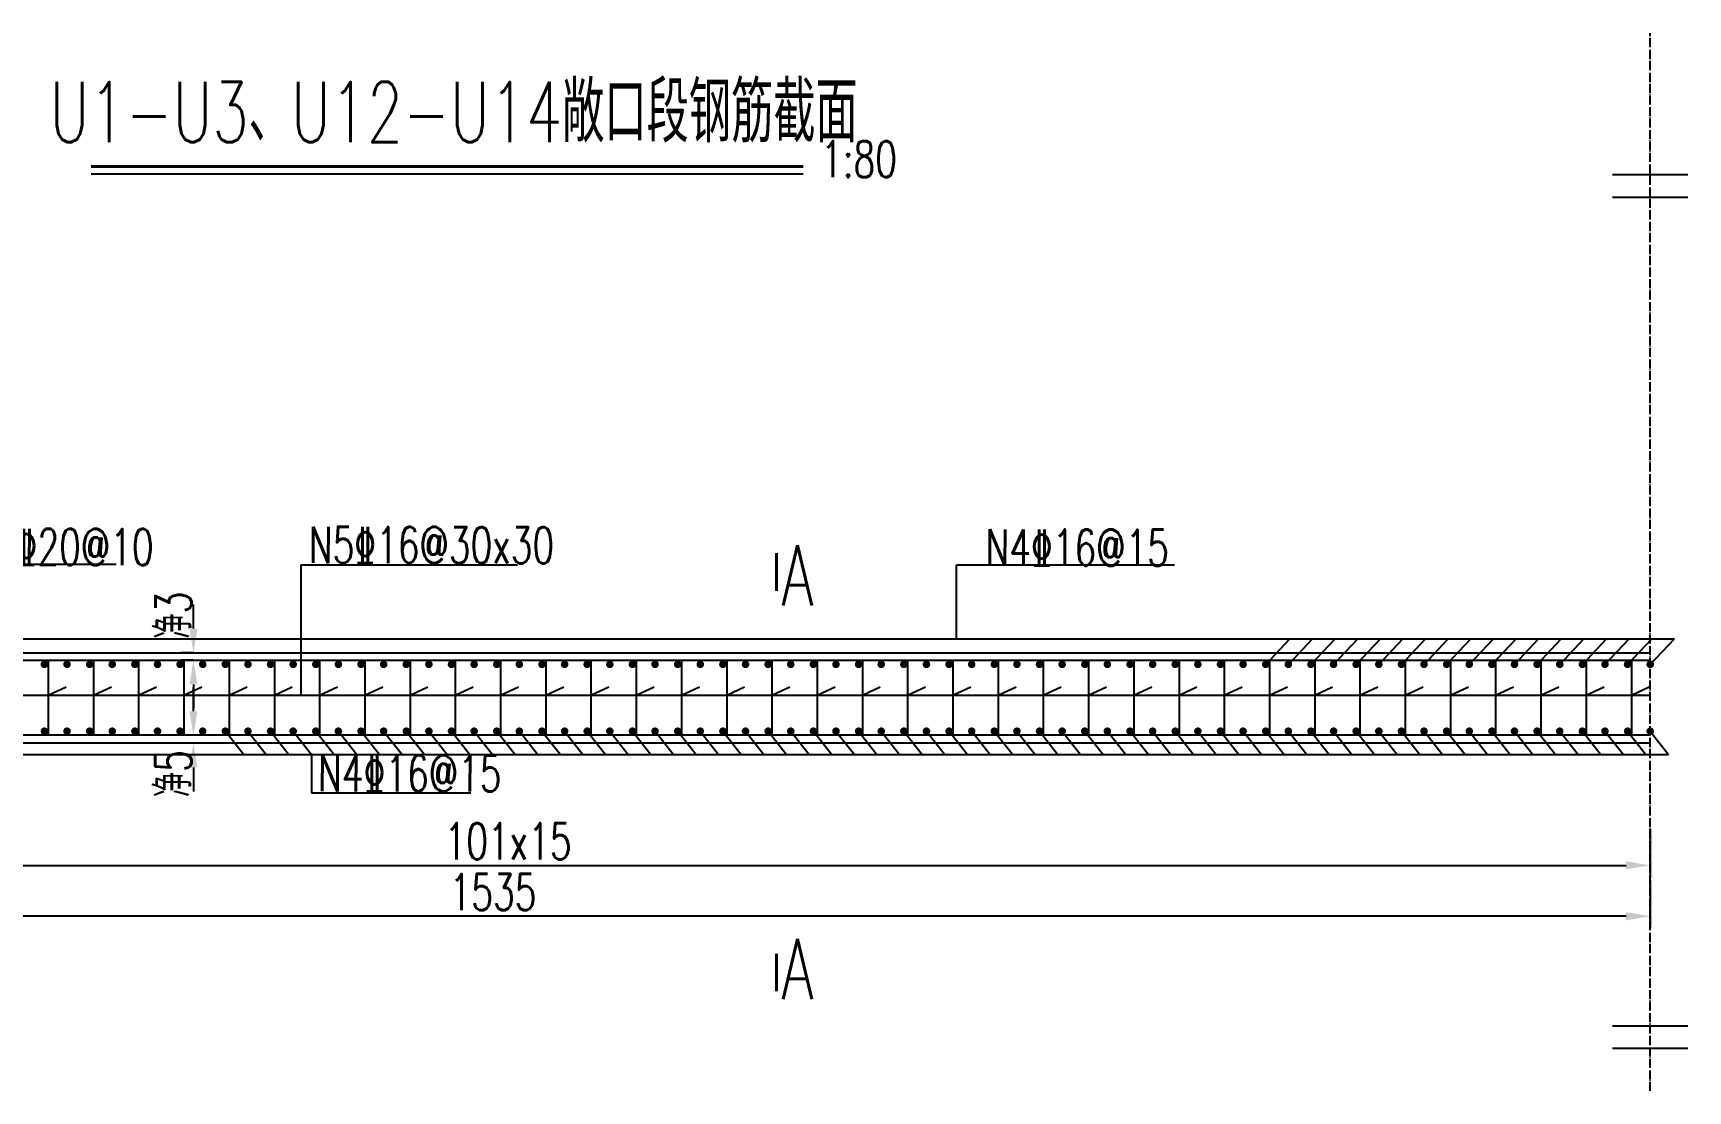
# Model space of a CAD drawing. Header units: millimetres. Extents: x -24222 to 32035, y -74604 to 14337.
# Drawn here: x 410 to 1508, y -5230 to -4529 of the extents above; entities that cross this region are included whole.
import ezdxf
from ezdxf.enums import TextEntityAlignment as Align

# ---------------------------------------------------------------- set-up
doc = ezdxf.new("R2010")
doc.units = ezdxf.units.MM
doc.header["$LTSCALE"] = 0.25
doc.header["$MEASUREMENT"] = 0
doc.linetypes.add('ACAD_ISO04W100', pattern=[30, 24, -3, 0, -3])
for name, color, linetype in [('中心线', 5, 'ACAD_ISO04W100'), ('文字', 7, 'Continuous'), ('标注', 7, 'Continuous'), ('次轮廓线', 7, 'Continuous'), ('钢筋', 1, 'Continuous')]:
    doc.layers.add(name, color=color, linetype=linetype)
doc.styles.get("Standard").update_dxf_attribs({"font": 'simplex1.shx', "width": 0.7, "bigfont": 'hztxt.shx'})
doc.dimstyles.new('80', dxfattribs={"dimscale": 8, "dimtxt": 3, "dimasz": 2, "dimexe": 1, "dimexo": 1, "dimgap": 0.5, "dimtad": 1, "dimdec": 1, "dimdsep": 46, "dimtxsty": 'Standard', "dimcen": 0.5, "dimadec": 0, "dimazin": 0, "dimtfac": 1, "dimtdec": 1, "dimtofl": 0, "dimtmove": 2, "dimatfit": 3, "dimfxl": 0, "dimtolj": 1, "dimtzin": 0, "dimarcsym": 0})

# ---------------------------------------------------------------- blocks, each defined once
blk = doc.blocks.new('点筋')
at = {"layer": '钢筋', "const_width": 2.5}
blk.add_lwpolyline([(-1.25, 0, 1), (1.25, 0, 1)], format="xyb", close=True, dxfattribs=at)
blk = doc.blocks.new('*D201')
at = {"layer": 'Defpoints', "color": 0}
for p in [(-32.1, -4992), (1482.9, -4992), (1482.9, -5080.9)]:
    blk.add_point(p, dxfattribs=at)
at = {"layer": '标注', "color": 0, "lineweight": -2}
for p, q in [((-32.1, -5056.9), (-32.1, -5088.9)), ((1482.9, -5056.9), (1482.9, -5088.9)), ((-16.1, -5080.9), (1466.9, -5080.9))]:
    blk.add_line(p, q, dxfattribs=at)
at = {"layer": '标注', "color": 0}
for points in [[(-16.1, -5078.2), (-16.1, -5083.5), (-32.1, -5080.9)], [(1466.9, -5078.2), (1466.9, -5083.5), (1482.9, -5080.9)]]:
    blk.add_solid(points, dxfattribs=at)
at = {"layer": '标注', "color": 0, "insert": (725.4, -5064.9), "char_height": 24, "attachment_point": 5}
blk.add_mtext('\\A1;101x15', dxfattribs=at)
blk = doc.blocks.new('*D207')
at = {"layer": 'Defpoints', "color": 0}
for p in [(-52.1, -4992), (1482.9, -4992), (-52.1, -5114.6)]:
    blk.add_point(p, dxfattribs=at)
at = {"layer": '标注', "color": 0, "lineweight": -2}
for p, q in [((-52.1, -5090.6), (-52.1, -5122.6)), ((1482.9, -5090.6), (1482.9, -5122.6)), ((1466.9, -5114.6), (-36.1, -5114.6))]:
    blk.add_line(p, q, dxfattribs=at)
at = {"layer": '标注', "color": 0}
for points in [[(-36.1, -5111.9), (-36.1, -5117.3), (-52.1, -5114.6)], [(1466.9, -5111.9), (1466.9, -5117.3), (1482.9, -5114.6)]]:
    blk.add_solid(points, dxfattribs=at)
at = {"layer": '标注', "color": 0, "insert": (715.4, -5098.6), "char_height": 24, "attachment_point": 5}
blk.add_mtext('\\A1;1535', dxfattribs=at)
blk = doc.blocks.new('*D256')
at = {"layer": 'Defpoints', "color": 0}
for p in [(516.7, -4994.7), (516.7, -5000), (516.7, -5000)]:
    blk.add_point(p, dxfattribs=at)
at = {"layer": '标注', "color": 0, "lineweight": -2}
for p, q in [((516.7, -4978.7), (516.7, -4962.7)), ((516.7, -4994.7), (508.7, -4994.7)), ((516.7, -5000), (508.7, -5000)), ((516.7, -5016), (516.7, -5032))]:
    blk.add_line(p, q, dxfattribs=at)
at = {"layer": '标注', "color": 0}
for points in [[(514.1, -4978.7), (519.4, -4978.7), (516.7, -4994.7)], [(514.1, -5016), (519.4, -5016), (516.7, -5000)]]:
    blk.add_solid(points, dxfattribs=at)
at = {"layer": '标注', "color": 0, "insert": (503.4, -5020.1), "char_height": 24, "attachment_point": 5, "rotation": 90}
blk.add_mtext('\\A1;净5', dxfattribs=at)
blk = doc.blocks.new('*D257')
at = {"layer": 'Defpoints', "color": 0}
for p in [(516.7, -4940), (516.7, -4940), (516.7, -4945)]:
    blk.add_point(p, dxfattribs=at)
at = {"layer": '标注', "color": 0, "lineweight": -2}
for p, q in [((516.7, -4924), (516.7, -4908)), ((516.7, -4940), (508.7, -4940)), ((516.7, -4945), (508.7, -4945)), ((516.7, -4961), (516.7, -4977))]:
    blk.add_line(p, q, dxfattribs=at)
at = {"layer": '标注', "color": 0}
for points in [[(514.1, -4924), (519.4, -4924), (516.7, -4940)], [(514.1, -4961), (519.4, -4961), (516.7, -4945)]]:
    blk.add_solid(points, dxfattribs=at)
at = {"layer": '标注', "color": 0, "insert": (503.5, -4915.1), "char_height": 24, "attachment_point": 5, "rotation": 90}
blk.add_mtext('\\A1;净3', dxfattribs=at)

msp = doc.modelspace()

# ---------------------------------------------------------------- linework, layer by layer
at = {"layer": '中心线'}
msp.add_line((1482.868, -5230.344), (1482.868, -4529.333), dxfattribs=at)
at = {"layer": '文字'}
msp.add_line((448.859, -4622.68), (921.178, -4622.68), dxfattribs=at)
at = {"layer": '文字', "const_width": 2}
for points in [[(448.859, -4617.68), (921.178, -4617.68)], [(903.492, -4898.948), (903.492, -4873.948)], [(903.492, -5164.45), (903.492, -5139.45)]]:
    msp.add_lwpolyline(points, dxfattribs=at)
at = {"layer": '标注'}
for p, q in [((1457.868, -4623.135), (1507.868, -4623.135)), ((1457.868, -4638.135), (1507.868, -4638.135)), ((366.829, -4881.289), (465.532, -4881.289)), ((587.901, -4881.704), (731.618, -4881.704)), ((587.901, -4881.704), (587.901, -4968.17)), ((1022.683, -4930.845), (1022.683, -4881.704)), ((1022.683, -4881.704), (1167.47, -4881.704)), ((148.882, -4930.845), (1498.882, -4930.845)), ((1227.868, -4947.67), (1243.882, -4930.845)), ((1242.868, -4947.67), (1258.882, -4930.845)), ((1257.868, -4947.67), (1273.882, -4930.845)), ((1272.868, -4947.67), (1288.882, -4930.845)), ((1287.868, -4947.67), (1303.882, -4930.845)), ((1302.868, -4947.67), (1318.882, -4930.845)), ((1317.868, -4947.67), (1333.882, -4930.845)), ((1332.868, -4947.67), (1348.882, -4930.845)), ((1347.868, -4947.67), (1363.882, -4930.845)), ((1362.868, -4947.67), (1378.882, -4930.845)), ((1377.868, -4947.67), (1393.882, -4930.845)), ((1392.868, -4947.67), (1408.882, -4930.845)), ((1407.868, -4947.67), (1423.882, -4930.845)), ((1422.868, -4947.67), (1438.882, -4930.845)), ((1437.868, -4947.67), (1453.882, -4930.845)), ((1452.868, -4947.67), (1468.882, -4930.845)), ((1467.868, -4947.67), (1483.882, -4930.845)), ((1482.868, -4947.67), (1498.882, -4930.845)), ((135.368, -4968.17), (1482.868, -4968.17)), ((420.368, -4968.17), (432.265, -4962.654)), ((450.368, -4968.17), (462.265, -4962.654)), ((480.368, -4968.17), (492.265, -4962.654)), ((510.368, -4968.17), (522.265, -4962.654)), ((540.368, -4968.17), (552.265, -4962.654)), ((570.368, -4968.17), (582.265, -4962.654)), ((600.368, -4968.17), (612.265, -4962.654)), ((630.368, -4968.17), (642.265, -4962.654)), ((660.368, -4968.17), (672.265, -4962.654)), ((690.368, -4968.17), (702.265, -4962.654)), ((720.368, -4968.17), (732.265, -4962.654)), ((750.368, -4968.17), (762.265, -4962.654)), ((780.368, -4968.17), (792.265, -4962.654)), ((810.368, -4968.17), (822.265, -4962.654)), ((840.368, -4968.17), (852.265, -4962.654)), ((870.368, -4968.17), (882.265, -4962.654)), ((900.368, -4968.17), (912.265, -4962.654)), ((930.368, -4968.17), (942.265, -4962.654)), ((960.368, -4968.17), (972.265, -4962.654)), ((990.368, -4968.17), (1002.265, -4962.654)), ((1020.368, -4968.17), (1032.265, -4962.654)), ((1050.368, -4968.17), (1062.265, -4962.654)), ((1080.368, -4968.17), (1092.265, -4962.654)), ((1110.368, -4968.17), (1122.265, -4962.654)), ((1140.368, -4968.17), (1152.265, -4962.654)), ((1170.368, -4968.17), (1182.265, -4962.654)), ((1200.368, -4968.17), (1212.265, -4962.654)), ((1230.368, -4968.17), (1242.265, -4962.654)), ((1260.368, -4968.17), (1272.265, -4962.654)), ((1290.368, -4968.17), (1302.265, -4962.654)), ((1320.368, -4968.17), (1332.265, -4962.654)), ((1350.368, -4968.17), (1362.265, -4962.654)), ((1380.368, -4968.17), (1392.265, -4962.654)), ((1410.368, -4968.17), (1422.265, -4962.654)), ((1440.368, -4968.17), (1452.265, -4962.654)), ((1470.368, -4968.17), (1482.265, -4962.654)), ((537.868, -4991.97), (550.046, -5007.494)), ((552.868, -4991.97), (565.046, -5007.494)), ((567.868, -4991.97), (580.046, -5007.494)), ((582.868, -4991.97), (595.046, -5007.494)), ((597.868, -4991.97), (610.046, -5007.494)), ((612.868, -4991.97), (625.046, -5007.494)), ((627.868, -4991.97), (640.046, -5007.494)), ((642.868, -4991.97), (655.046, -5007.494)), ((657.868, -4991.97), (670.046, -5007.494)), ((672.868, -4991.97), (685.046, -5007.494)), ((687.868, -4991.97), (700.046, -5007.494)), ((702.868, -4991.97), (715.046, -5007.494)), ((717.868, -4991.97), (730.046, -5007.494)), ((732.868, -4991.97), (745.046, -5007.494)), ((747.868, -4991.97), (760.046, -5007.494)), ((762.868, -4991.97), (775.046, -5007.494)), ((777.868, -4991.97), (790.046, -5007.494)), ((792.868, -4991.97), (805.046, -5007.494)), ((807.868, -4991.97), (820.046, -5007.494)), ((822.868, -4991.97), (835.046, -5007.494)), ((837.868, -4991.97), (850.046, -5007.494)), ((852.868, -4991.97), (865.046, -5007.494)), ((867.868, -4991.97), (880.046, -5007.494)), ((882.868, -4991.97), (895.046, -5007.494)), ((897.868, -4991.97), (910.046, -5007.494)), ((912.868, -4991.97), (925.046, -5007.494)), ((927.868, -4991.97), (940.046, -5007.494)), ((942.868, -4991.97), (955.046, -5007.494)), ((957.868, -4991.97), (970.046, -5007.494)), ((972.868, -4991.97), (985.046, -5007.494)), ((987.868, -4991.97), (1000.046, -5007.494)), ((1002.868, -4991.97), (1015.046, -5007.494)), ((1017.868, -4991.97), (1030.046, -5007.494)), ((1032.868, -4991.97), (1045.046, -5007.494)), ((1047.868, -4991.97), (1060.046, -5007.494)), ((1062.868, -4991.97), (1075.046, -5007.494)), ((1077.868, -4991.97), (1090.046, -5007.494)), ((1092.868, -4991.97), (1105.046, -5007.494)), ((1107.868, -4991.97), (1120.046, -5007.494)), ((1122.868, -4991.97), (1135.046, -5007.494)), ((1137.868, -4991.97), (1150.046, -5007.494)), ((1152.868, -4991.97), (1165.046, -5007.494)), ((1167.868, -4991.97), (1180.046, -5007.494)), ((1182.868, -4991.97), (1195.046, -5007.494)), ((1197.868, -4991.97), (1210.046, -5007.494)), ((1212.868, -4991.97), (1225.046, -5007.494)), ((1227.868, -4991.97), (1240.046, -5007.494)), ((1242.868, -4991.97), (1255.046, -5007.494)), ((1257.868, -4991.97), (1270.046, -5007.494)), ((1272.868, -4991.97), (1285.046, -5007.494)), ((1287.868, -4991.97), (1300.046, -5007.494)), ((1302.868, -4991.97), (1315.046, -5007.494)), ((1317.868, -4991.97), (1330.046, -5007.494)), ((1332.868, -4991.97), (1345.046, -5007.494)), ((1347.868, -4991.97), (1360.046, -5007.494)), ((1362.868, -4991.97), (1375.046, -5007.494)), ((1377.868, -4991.97), (1390.046, -5007.494)), ((1392.868, -4991.97), (1405.046, -5007.494)), ((1407.868, -4991.97), (1420.046, -5007.494)), ((1422.868, -4991.97), (1435.046, -5007.494)), ((1437.868, -4991.97), (1450.046, -5007.494)), ((1452.868, -4991.97), (1465.046, -5007.494)), ((1467.868, -4991.97), (1480.046, -5007.494)), ((1482.868, -4991.97), (1495.046, -5007.494)), ((-31.954, -5007.494), (1495.046, -5007.494)), ((595.046, -5006.794), (595.046, -5032.875)), ((595.046, -5032.875), (700.617, -5032.875)), ((1457.868, -5187.143), (1507.868, -5187.143)), ((1457.868, -5202.143), (1507.868, -5202.143))]:
    msp.add_line(p, q, dxfattribs=at)
at = {"layer": '次轮廓线'}
for p, q in [((127.981, -4939.97), (1482.868, -4939.97)), ((1482.868, -4999.97), (-52.132, -4999.97)), ((1469.868, -4999.97), (-52.132, -4999.97))]:
    msp.add_line(p, q, dxfattribs=at)
at = {"layer": '钢筋'}
for p, q in [((73.168, -4944.97), (1482.868, -4944.97)), ((420.368, -4944.97), (420.368, -4994.67)), ((450.368, -4944.97), (450.368, -4994.67)), ((480.368, -4944.97), (480.368, -4994.67)), ((510.368, -4944.97), (510.368, -4994.67)), ((540.368, -4944.97), (540.368, -4994.67)), ((570.368, -4944.97), (570.368, -4994.67)), ((600.368, -4944.97), (600.368, -4994.67)), ((630.368, -4944.97), (630.368, -4994.67)), ((660.368, -4944.97), (660.368, -4994.67)), ((690.368, -4944.97), (690.368, -4994.67)), ((720.368, -4944.97), (720.368, -4994.67)), ((750.368, -4944.97), (750.368, -4994.67)), ((780.368, -4944.97), (780.368, -4994.67)), ((810.368, -4944.97), (810.368, -4994.67)), ((840.368, -4944.97), (840.368, -4994.67)), ((870.368, -4944.97), (870.368, -4994.67)), ((900.368, -4944.97), (900.368, -4994.67)), ((930.368, -4944.97), (930.368, -4994.67)), ((960.368, -4944.97), (960.368, -4994.67)), ((990.368, -4944.97), (990.368, -4994.67)), ((1020.368, -4944.97), (1020.368, -4994.67)), ((1050.368, -4944.97), (1050.368, -4994.67)), ((1080.368, -4944.97), (1080.368, -4994.67)), ((1110.368, -4944.97), (1110.368, -4994.67)), ((1140.368, -4944.97), (1140.368, -4994.67)), ((1170.368, -4944.97), (1170.368, -4994.67)), ((1200.368, -4944.97), (1200.368, -4994.67)), ((1230.368, -4944.97), (1230.368, -4994.67)), ((1260.368, -4944.97), (1260.368, -4994.67)), ((1290.368, -4944.97), (1290.368, -4994.67)), ((1320.368, -4944.97), (1320.368, -4994.67)), ((1350.368, -4944.97), (1350.368, -4994.67)), ((1380.368, -4944.97), (1380.368, -4994.67)), ((1410.368, -4944.97), (1410.368, -4994.67)), ((1440.368, -4944.97), (1440.368, -4994.67)), ((1470.368, -4944.97), (1470.368, -4994.67)), ((1482.868, -4994.67), (23.868, -4994.67))]:
    msp.add_line(p, q, dxfattribs=at)

# ---------------------------------------------------------------- block references
at = {"layer": '钢筋', "xscale": -1}
for p in [(417.868, -4947.67), (432.868, -4947.67), (447.868, -4947.67), (462.868, -4947.67), (477.868, -4947.67), (492.868, -4947.67), (507.868, -4947.67), (522.868, -4947.67), (537.868, -4947.67), (552.868, -4947.67), (567.868, -4947.67), (582.868, -4947.67), (597.868, -4947.67), (612.868, -4947.67), (627.868, -4947.67), (642.868, -4947.67), (657.868, -4947.67), (672.868, -4947.67), (687.868, -4947.67), (702.868, -4947.67), (717.868, -4947.67), (732.868, -4947.67), (747.868, -4947.67), (762.868, -4947.67), (777.868, -4947.67), (792.868, -4947.67), (807.868, -4947.67), (822.868, -4947.67), (837.868, -4947.67), (852.868, -4947.67), (867.868, -4947.67), (882.868, -4947.67), (897.868, -4947.67), (912.868, -4947.67), (927.868, -4947.67), (942.868, -4947.67), (957.868, -4947.67), (972.868, -4947.67), (987.868, -4947.67), (1002.868, -4947.67), (1017.868, -4947.67), (1032.868, -4947.67), (1047.868, -4947.67), (1062.868, -4947.67), (1077.868, -4947.67), (1092.868, -4947.67), (1107.868, -4947.67), (1122.868, -4947.67), (1137.868, -4947.67), (1152.868, -4947.67), (1167.868, -4947.67), (1182.868, -4947.67), (1197.868, -4947.67), (1212.868, -4947.67), (1227.868, -4947.67), (1242.868, -4947.67), (1257.868, -4947.67), (1272.868, -4947.67), (1287.868, -4947.67), (1302.868, -4947.67), (1317.868, -4947.67), (1332.868, -4947.67), (1347.868, -4947.67), (1362.868, -4947.67), (1377.868, -4947.67), (1392.868, -4947.67), (1407.868, -4947.67), (1422.868, -4947.67), (1437.868, -4947.67), (1452.868, -4947.67), (1467.868, -4947.67), (1482.868, -4947.67), (417.868, -4991.97), (432.868, -4991.97), (447.868, -4991.97), (462.868, -4991.97), (477.868, -4991.97), (492.868, -4991.97), (507.868, -4991.97), (522.868, -4991.97), (537.868, -4991.97), (552.868, -4991.97), (567.868, -4991.97), (582.868, -4991.97), (597.868, -4991.97), (612.868, -4991.97), (627.868, -4991.97), (642.868, -4991.97), (657.868, -4991.97), (672.868, -4991.97), (687.868, -4991.97), (702.868, -4991.97), (717.868, -4991.97), (732.868, -4991.97), (747.868, -4991.97), (762.868, -4991.97), (777.868, -4991.97), (792.868, -4991.97), (807.868, -4991.97), (822.868, -4991.97), (837.868, -4991.97), (852.868, -4991.97), (867.868, -4991.97), (882.868, -4991.97), (897.868, -4991.97), (912.868, -4991.97), (927.868, -4991.97), (942.868, -4991.97), (957.868, -4991.97), (972.868, -4991.97), (987.868, -4991.97), (1002.868, -4991.97), (1017.868, -4991.97), (1032.868, -4991.97), (1047.868, -4991.97), (1062.868, -4991.97), (1077.868, -4991.97), (1092.868, -4991.97), (1107.868, -4991.97), (1122.868, -4991.97), (1137.868, -4991.97), (1152.868, -4991.97), (1167.868, -4991.97), (1182.868, -4991.97), (1197.868, -4991.97), (1212.868, -4991.97), (1227.868, -4991.97), (1242.868, -4991.97), (1257.868, -4991.97), (1272.868, -4991.97), (1287.868, -4991.97), (1302.868, -4991.97), (1317.868, -4991.97), (1332.868, -4991.97), (1347.868, -4991.97), (1362.868, -4991.97), (1377.868, -4991.97), (1392.868, -4991.97), (1407.868, -4991.97), (1422.868, -4991.97), (1437.868, -4991.97), (1452.868, -4991.97), (1467.868, -4991.97), (1482.868, -4991.97)]:
    msp.add_blockref('点筋', p, dxfattribs=at)

# ---------------------------------------------------------------- texts
at = {"layer": '文字', "width": 0.7}
for s, height, p in [('U1-U3、U12-U14敞口段钢筋截面', 40, (689.282, -4581.693)), ('1:80', 24, (958.086, -4612.883)), ('A', 40, (917.352, -4888.635)), ('A', 40, (917.352, -5149.499))]:
    msp.add_text(s, height=height, dxfattribs=at).set_placement(p, align=Align.MIDDLE_CENTER)
for s, p in [('N2%%13220@10', (368.601, -4881.727)), ('N5%%13216@30x30', (593.197, -4880.488)), ('N4%%13216@15', (1041.976, -4882.173)), ('N4%%13216@15', (599.314, -5031.816))]:
    msp.add_text(s, height=24, rotation=359.897934, dxfattribs=at).set_placement(p)

# ---------------------------------------------------------------- dimensions: what is measured, and where the dimension line sits
at = {"layer": '标注'}
for base, p1, p2, text, picture, middle in [((516.727, -4939.97), (516.727, -4944.97), (516.727, -4939.97), '净3', '*D257', (503.451, -4915.128)), ((516.727, -4999.97), (516.727, -4994.67), (516.727, -4999.97), '净5', '*D256', (503.435, -5020.087))]:
    dim = msp.add_linear_dim(base=base, p1=p1, p2=p2, angle=90, text=text, dimstyle='80', dxfattribs=at)
    dim.commit()
    dim.dimension.update_dxf_attribs({"geometry": picture, "text_midpoint": middle, "dimtype": 160})
dim = msp.add_linear_dim(base=(-52.132, -5114.608), p1=(1482.868, -4991.97), p2=(-52.132, -4991.97), dimstyle='80', dxfattribs=at)
dim.commit()
dim.dimension.update_dxf_attribs({"geometry": '*D207', "text_midpoint": (715.368, -5098.608)})
dim = msp.add_linear_dim(base=(1482.868, -5080.864), p1=(-32.132, -4991.97), p2=(1482.868, -4991.97), text='101x15', dimstyle='80', dxfattribs=at)
dim.commit()
dim.dimension.update_dxf_attribs({"geometry": '*D201', "text_midpoint": (725.368, -5064.864)})

doc.saveas('drawing.dxf')
